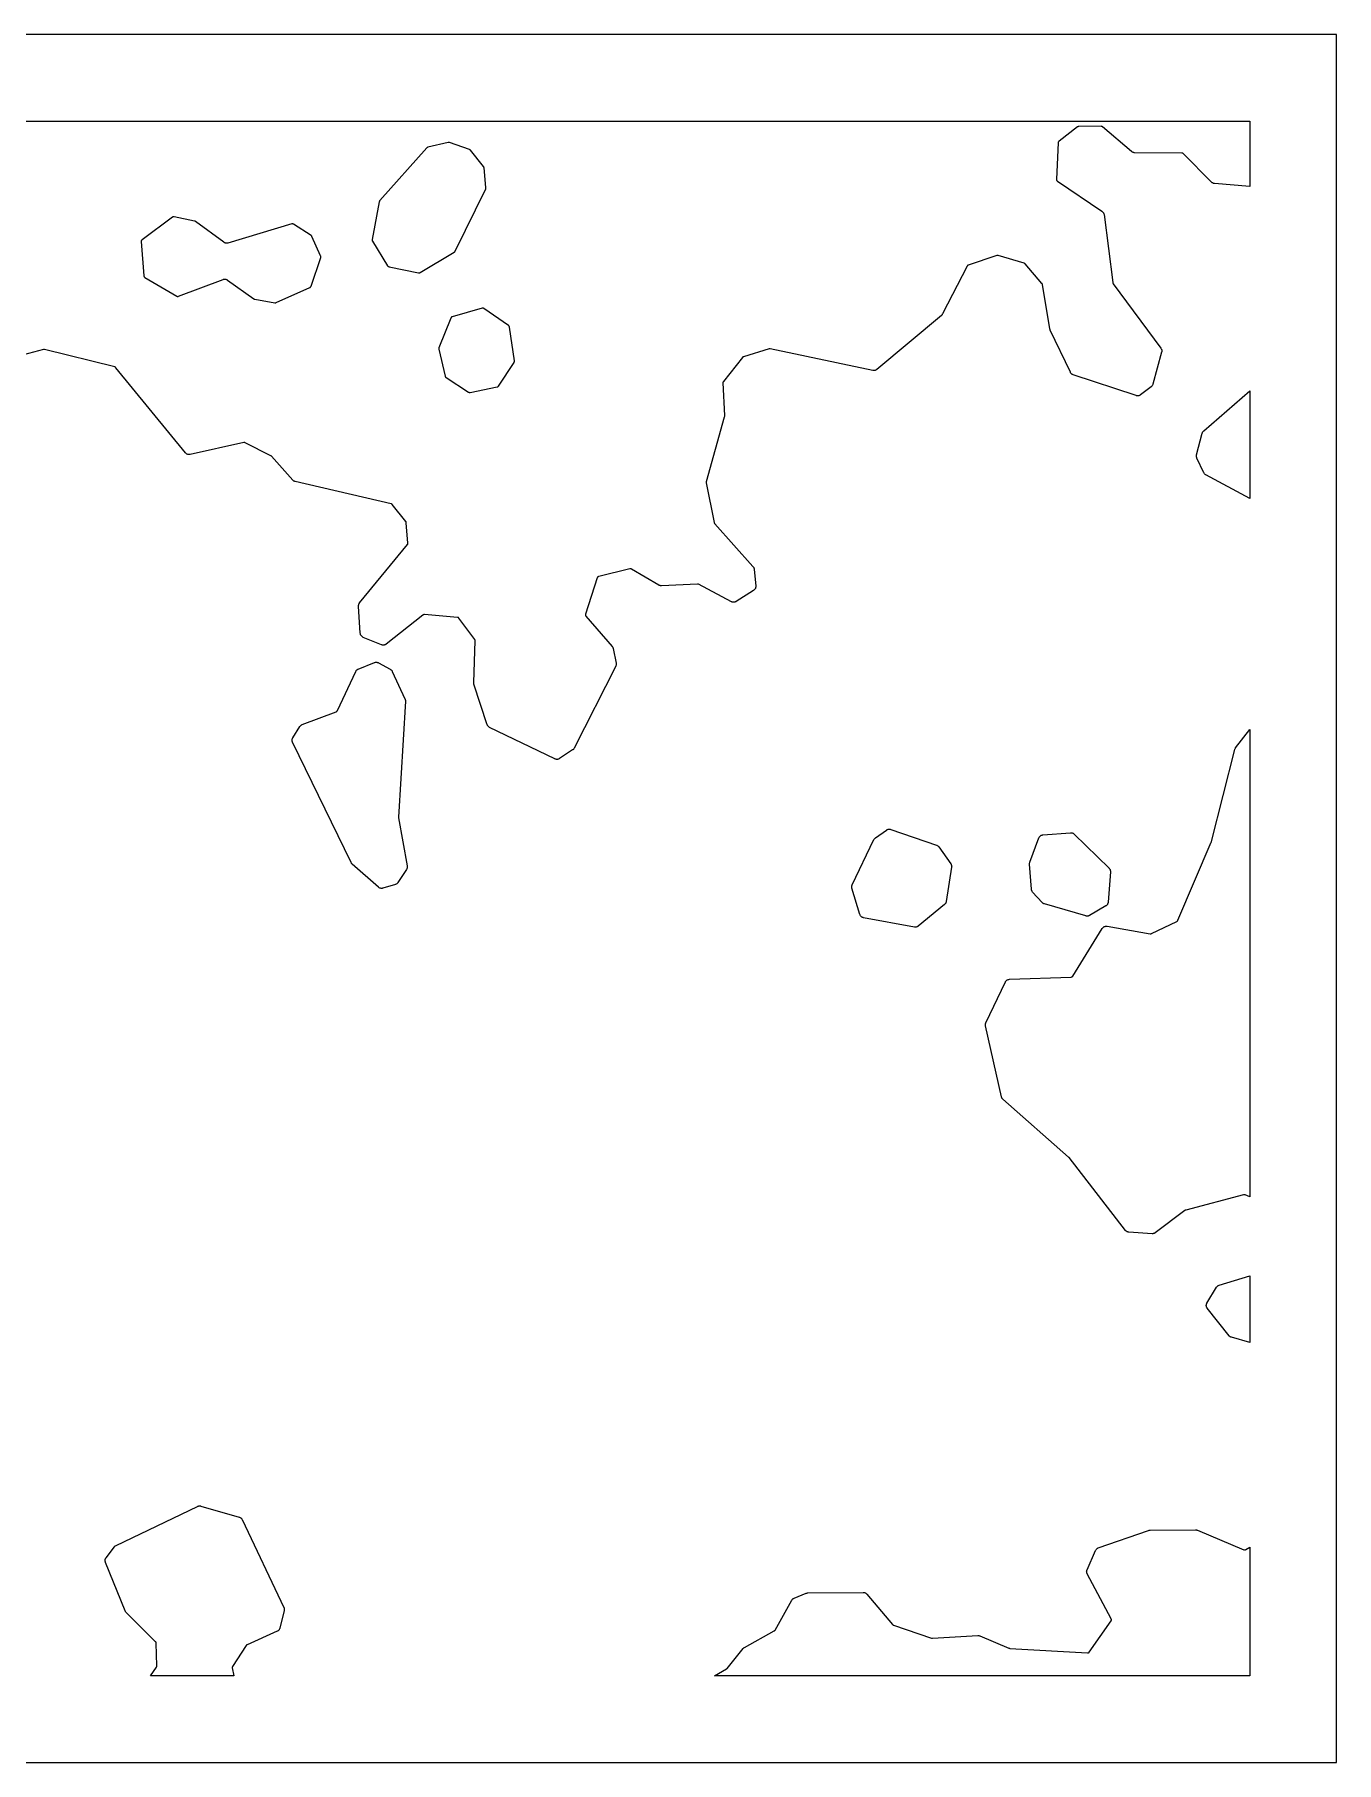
# Model space of a CAD drawing. Header units: metres. Extents: x 0 to 400, y 0 to 239.
# Drawn here: x 219.8 to 400, y 0 to 239.3 of the extents above; entities that cross this region are included whole.
import ezdxf

# ---------------------------------------------------------------- set-up
doc = ezdxf.new("R2010")
doc.units = ezdxf.units.M

msp = doc.modelspace()

# ---------------------------------------------------------------- linework, layer by layer
for points in [[(0, 239.28), (0, 0), (400, 0), (400, 239.28), (0, 239.28)], [(280.026, 223.328), (280.008, 223.337), (279.971, 223.352), (277.205, 224.323), (277.17, 224.334), (277.148, 224.338), (277.124, 224.341), (277.1, 224.341), (277.075, 224.339), (277.039, 224.332), (274.217, 223.669), (274.179, 223.658), (274.157, 223.649), (274.132, 223.635), (274.108, 223.62), (274.089, 223.604), (274.061, 223.576), (267.562, 216.279), (267.538, 216.25), (267.525, 216.23), (267.515, 216.213), (267.506, 216.191), (267.497, 216.165), (267.489, 216.13), (266.505, 210.893), (266.5, 210.855), (266.499, 210.831), (266.5, 210.808), (266.503, 210.784), (266.508, 210.762), (266.516, 210.738), (266.525, 210.718), (266.543, 210.686), (268.647, 207.262), (268.67, 207.228), (268.686, 207.209), (268.707, 207.189), (268.728, 207.173), (268.745, 207.162), (268.768, 207.151), (268.798, 207.14), (268.839, 207.129), (272.935, 206.286), (272.971, 206.28), (272.993, 206.279), (273.017, 206.28), (273.043, 206.283), (273.067, 206.288), (273.088, 206.295), (273.108, 206.303), (273.143, 206.322), (277.878, 209.167), (277.91, 209.188), (277.928, 209.203), (277.944, 209.219), (277.96, 209.238), (277.975, 209.259), (277.992, 209.292), (282.22, 217.926), (282.235, 217.962), (282.242, 217.982), (282.247, 218.002), (282.25, 218.029), (282.251, 218.052), (282.249, 218.088), (281.992, 220.829), (281.987, 220.869), (281.982, 220.89), (281.973, 220.913), (281.962, 220.937), (281.949, 220.959), (281.926, 220.992), (280.109, 223.254), (280.082, 223.283), (280.061, 223.303), (280.043, 223.317), (280.026, 223.328)], [(234.926, 205.757), (234.938, 205.736), (234.951, 205.717), (234.967, 205.697), (234.984, 205.681), (235, 205.668), (235.034, 205.646), (239.461, 203.05), (239.497, 203.031), (239.519, 203.022), (239.542, 203.015), (239.564, 203.011), (239.591, 203.009), (239.618, 203.01), (239.641, 203.012), (239.666, 203.018), (239.706, 203.03), (245.87, 205.364), (245.93, 205.384), (245.992, 205.397), (246.055, 205.405), (246.119, 205.406), (246.182, 205.401), (246.245, 205.389), (246.306, 205.372), (246.365, 205.349), (246.422, 205.32), (246.475, 205.285), (250.119, 202.685), (250.151, 202.664), (250.175, 202.652), (250.192, 202.645), (250.216, 202.637), (250.254, 202.629), (253.042, 202.144), (253.082, 202.139), (253.105, 202.139), (253.131, 202.141), (253.156, 202.145), (253.179, 202.151), (253.218, 202.167), (257.886, 204.252), (257.923, 204.271), (257.948, 204.288), (257.969, 204.304), (257.986, 204.322), (258.003, 204.342), (258.017, 204.363), (258.029, 204.387), (258.044, 204.426), (259.375, 208.428), (259.385, 208.464), (259.389, 208.484), (259.391, 208.508), (259.391, 208.533), (259.389, 208.554), (259.384, 208.577), (259.377, 208.603), (259.363, 208.638), (258.166, 211.32), (258.149, 211.354), (258.136, 211.375), (258.12, 211.395), (258.106, 211.41), (258.088, 211.426), (258.054, 211.449), (255.618, 213.014), (255.583, 213.034), (255.563, 213.044), (255.541, 213.051), (255.518, 213.057), (255.493, 213.06), (255.467, 213.061), (255.445, 213.06), (255.425, 213.057), (255.385, 213.047), (246.538, 210.41), (246.473, 210.394), (246.408, 210.385), (246.341, 210.383), (246.275, 210.388), (246.209, 210.399), (246.145, 210.417), (246.083, 210.442), (246.024, 210.473), (245.969, 210.509), (242.054, 213.393), (242.018, 213.416), (241.993, 213.429), (241.965, 213.44), (241.922, 213.451), (239.086, 214.034), (239.048, 214.04), (239.026, 214.041), (239, 214.04), (238.975, 214.037), (238.955, 214.033), (238.933, 214.026), (238.91, 214.016), (238.889, 214.005), (238.858, 213.983), (234.642, 210.861), (234.611, 210.836), (234.595, 210.82), (234.578, 210.798), (234.562, 210.775), (234.552, 210.755), (234.543, 210.732), (234.535, 210.705), (234.531, 210.68), (234.529, 210.657), (234.53, 210.617), (234.898, 205.867), (234.903, 205.827), (234.908, 205.802), (234.916, 205.78), (234.926, 205.757)], [(277.482, 200.145), (277.463, 200.128), (277.446, 200.109), (277.431, 200.089), (277.418, 200.067), (277.4, 200.028), (275.742, 195.889), (275.728, 195.848), (275.723, 195.825), (275.72, 195.798), (275.719, 195.77), (275.72, 195.75), (275.728, 195.709), (276.602, 191.975), (276.612, 191.937), (276.62, 191.918), (276.63, 191.898), (276.644, 191.876), (276.66, 191.855), (276.673, 191.841), (276.694, 191.824), (276.728, 191.798), (279.839, 189.767), (279.872, 189.748), (279.894, 189.738), (279.92, 189.729), (279.943, 189.723), (279.966, 189.72), (279.989, 189.719), (280.017, 189.72), (280.059, 189.726), (283.823, 190.479), (283.86, 190.488), (283.887, 190.498), (283.912, 190.51), (283.929, 190.521), (283.95, 190.537), (283.968, 190.553), (283.985, 190.572), (284.011, 190.607), (286.151, 193.877), (286.173, 193.915), (286.184, 193.94), (286.193, 193.965), (286.198, 193.987), (286.2, 194.013), (286.201, 194.043), (286.197, 194.085), (285.512, 198.78), (285.504, 198.819), (285.497, 198.844), (285.486, 198.869), (285.472, 198.894), (285.459, 198.914), (285.444, 198.931), (285.422, 198.952), (285.387, 198.978), (281.967, 201.338), (281.933, 201.359), (281.91, 201.37), (281.886, 201.379), (281.863, 201.386), (281.838, 201.39), (281.813, 201.391), (281.791, 201.391), (281.767, 201.387), (281.725, 201.377), (277.586, 200.196), (277.546, 200.183), (277.523, 200.172), (277.502, 200.16), (277.482, 200.145)], [(381.777, 178.416), (381.732, 178.468), (381.694, 178.524), (381.661, 178.584), (380.68, 180.64), (380.655, 180.7), (380.636, 180.762), (380.624, 180.826), (380.618, 180.891), (380.618, 180.957), (380.625, 181.021), (380.639, 181.085), (381.433, 184.079), (381.452, 184.14), (381.478, 184.199), (381.509, 184.255), (381.545, 184.308), (381.587, 184.356), (381.633, 184.401), (388, 189.965), (388, 175.031), (381.939, 178.292), (381.881, 178.328), (381.826, 178.369), (381.777, 178.416)], [(261.63, 145.565), (261.65, 145.586), (261.664, 145.604), (261.675, 145.62), (261.694, 145.656), (264.237, 151.091), (264.266, 151.145), (264.299, 151.196), (264.337, 151.243), (264.379, 151.287), (264.426, 151.327), (264.476, 151.362), (264.529, 151.393), (264.584, 151.418), (266.822, 152.31), (266.882, 152.33), (266.943, 152.345), (267.005, 152.354), (267.068, 152.356), (267.131, 152.352), (267.194, 152.342), (267.255, 152.327), (267.314, 152.305), (267.371, 152.278), (269.008, 151.391), (269.059, 151.36), (269.106, 151.325), (269.151, 151.286), (269.191, 151.242), (269.228, 151.196), (269.26, 151.146), (269.287, 151.093), (271.046, 147.29), (271.07, 147.231), (271.088, 147.169), (271.1, 147.106), (271.106, 147.043), (271.105, 146.979), (270.13, 130.925), (270.13, 130.873), (270.136, 130.823), (271.349, 124.145), (271.357, 124.084), (271.359, 124.023), (271.356, 123.962), (271.346, 123.902), (271.332, 123.843), (271.311, 123.785), (271.286, 123.73), (271.255, 123.677), (270.077, 121.854), (270.039, 121.801), (269.996, 121.753), (269.948, 121.708), (269.896, 121.669), (269.84, 121.636), (269.782, 121.608), (269.72, 121.586), (267.997, 121.066), (267.933, 121.05), (267.868, 121.041), (267.802, 121.038), (267.737, 121.042), (267.672, 121.053), (267.608, 121.07), (267.547, 121.094), (267.488, 121.123), (267.433, 121.159), (267.381, 121.2), (263.752, 124.4), (263.707, 124.445), (263.665, 124.494), (263.629, 124.547), (263.598, 124.603), (255.494, 141.273), (255.469, 141.333), (255.449, 141.395), (255.436, 141.459), (255.43, 141.524), (255.43, 141.59), (255.437, 141.655), (255.45, 141.719), (255.469, 141.781), (255.495, 141.841), (255.527, 141.898), (256.503, 143.468), (256.537, 143.518), (256.576, 143.564), (256.619, 143.607), (256.666, 143.645), (256.716, 143.679), (256.769, 143.708), (256.824, 143.732), (261.535, 145.509), (261.569, 145.523), (261.591, 145.536), (261.612, 145.55), (261.63, 145.565)], [(387.256, 78.62), (387.229, 78.621), (387.201, 78.618), (387.156, 78.609), (379.13, 76.478), (379.092, 76.466), (379.071, 76.457), (379.05, 76.445), (379.016, 76.422), (374.924, 73.351), (374.87, 73.314), (374.812, 73.283), (374.752, 73.258), (374.689, 73.24), (374.625, 73.227), (374.559, 73.221), (374.494, 73.222), (371.281, 73.426), (371.22, 73.433), (371.161, 73.445), (371.102, 73.463), (371.046, 73.487), (370.992, 73.515), (370.941, 73.549), (370.894, 73.587), (370.85, 73.629), (370.81, 73.676), (362.979, 83.762), (362.954, 83.791), (362.925, 83.819), (353.825, 91.846), (353.777, 91.893), (353.734, 91.946), (353.696, 92.002), (353.665, 92.062), (353.64, 92.125), (353.622, 92.19), (351.415, 102.01), (351.404, 102.071), (351.399, 102.132), (351.4, 102.194), (351.407, 102.256), (351.42, 102.316), (351.439, 102.375), (351.463, 102.432), (354.172, 108.081), (354.202, 108.137), (354.238, 108.19), (354.279, 108.24), (354.325, 108.284), (354.374, 108.325), (354.428, 108.36), (354.484, 108.389), (354.544, 108.413), (354.605, 108.431), (354.668, 108.443), (354.732, 108.449), (363.286, 108.768), (363.326, 108.771), (363.348, 108.775), (363.37, 108.782), (363.396, 108.792), (363.415, 108.802), (363.435, 108.816), (363.458, 108.833), (363.474, 108.849), (363.489, 108.867), (363.513, 108.901), (367.574, 115.489), (367.611, 115.542), (367.652, 115.591), (367.698, 115.636), (367.749, 115.676), (367.803, 115.711), (367.86, 115.74), (367.92, 115.763), (367.982, 115.781), (368.045, 115.792), (368.109, 115.797), (368.173, 115.795), (368.237, 115.787), (374.22, 114.744), (374.261, 114.74), (374.288, 114.739), (374.315, 114.742), (374.341, 114.747), (374.368, 114.755), (374.406, 114.771), (377.914, 116.475), (377.951, 116.496), (377.972, 116.511), (377.993, 116.528), (378.012, 116.548), (378.028, 116.568), (378.04, 116.588), (378.058, 116.625), (382.677, 127.46), (382.688, 127.487), (382.696, 127.517), (385.929, 140.269), (385.948, 140.332), (385.974, 140.392), (386.005, 140.45), (386.042, 140.504), (388, 143.064), (388, 78.339), (387.347, 78.598), (387.305, 78.613), (387.283, 78.617), (387.256, 78.62)], [(334.288, 117.074), (334.236, 117.112), (334.188, 117.156), (334.144, 117.203), (334.106, 117.255), (334.072, 117.311), (334.045, 117.369), (334.023, 117.43), (332.931, 121.078), (332.917, 121.136), (332.908, 121.195), (332.904, 121.255), (332.906, 121.315), (332.913, 121.374), (332.926, 121.432), (332.944, 121.489), (332.968, 121.544), (335.975, 127.807), (336.007, 127.866), (336.044, 127.921), (336.087, 127.971), (336.135, 128.017), (336.188, 128.058), (337.71, 129.122), (337.761, 129.155), (337.815, 129.182), (337.872, 129.204), (337.93, 129.221), (337.99, 129.233), (338.051, 129.238), (338.111, 129.238), (338.172, 129.233), (338.232, 129.221), (338.29, 129.204), (344.622, 127.046), (344.685, 127.021), (344.745, 126.989), (344.801, 126.952), (344.854, 126.908), (344.901, 126.859), (344.943, 126.806), (346.614, 124.433), (346.647, 124.38), (346.675, 124.325), (346.698, 124.267), (346.715, 124.207), (346.726, 124.145), (346.732, 124.083), (346.731, 124.021), (346.724, 123.959), (345.974, 119.207), (345.96, 119.141), (345.94, 119.077), (345.912, 119.016), (345.879, 118.958), (345.84, 118.903), (345.795, 118.853), (345.746, 118.807), (342.113, 115.82), (342.062, 115.783), (342.009, 115.751), (341.952, 115.724), (341.894, 115.702), (341.833, 115.687), (341.771, 115.677), (341.709, 115.673), (341.646, 115.675), (341.584, 115.684), (334.527, 116.979), (334.464, 116.993), (334.403, 117.015), (334.344, 117.042), (334.288, 117.074)], [(357.809, 120.749), (357.79, 120.808), (357.777, 120.868), (357.77, 120.93), (357.525, 124.414), (357.523, 124.482), (357.53, 124.551), (357.543, 124.619), (357.563, 124.684), (358.805, 128.032), (358.83, 128.089), (358.859, 128.143), (358.893, 128.194), (358.932, 128.241), (358.976, 128.285), (359.023, 128.324), (359.074, 128.359), (359.127, 128.389), (359.184, 128.413), (359.242, 128.432), (359.302, 128.445), (359.363, 128.453), (363.192, 128.747), (363.254, 128.749), (363.315, 128.745), (363.375, 128.735), (363.434, 128.72), (363.492, 128.699), (363.547, 128.673), (363.6, 128.641), (363.649, 128.605), (363.695, 128.564), (368.514, 123.852), (368.557, 123.806), (368.595, 123.757), (368.628, 123.703), (368.655, 123.647), (368.678, 123.588), (368.694, 123.528), (368.704, 123.466), (368.709, 123.404), (368.707, 123.341), (368.394, 119.121), (368.387, 119.059), (368.373, 118.997), (368.353, 118.938), (368.328, 118.88), (368.298, 118.826), (368.262, 118.774), (368.221, 118.726), (368.176, 118.682), (368.127, 118.643), (368.074, 118.609), (365.797, 117.282), (365.739, 117.252), (365.678, 117.228), (365.615, 117.21), (365.55, 117.199), (365.484, 117.194), (365.419, 117.196), (365.353, 117.205), (365.289, 117.22), (359.563, 118.891), (359.507, 118.91), (359.453, 118.934), (359.402, 118.963), (359.353, 118.997), (359.307, 119.035), (359.266, 119.077), (357.937, 120.539), (357.897, 120.587), (357.863, 120.638), (357.833, 120.692), (357.809, 120.749)], [(385.275, 58.957), (385.222, 58.997), (385.172, 59.042), (385.128, 59.093), (382.124, 62.888), (382.086, 62.941), (382.054, 62.998), (382.027, 63.058), (382.007, 63.12), (381.993, 63.184), (381.985, 63.248), (381.984, 63.314), (381.99, 63.379), (382.002, 63.443), (382.021, 63.506), (382.046, 63.566), (382.077, 63.624), (383.389, 65.806), (383.426, 65.862), (383.47, 65.914), (383.518, 65.96), (383.571, 66.002), (383.628, 66.038), (383.689, 66.068), (383.752, 66.091), (388, 67.406), (388, 58.143), (385.457, 58.872), (385.394, 58.894), (385.333, 58.922), (385.275, 58.957)], [(236.671, 13.279), (236.677, 13.306), (236.68, 13.332), (236.682, 13.373), (236.612, 16.51), (236.61, 16.551), (236.606, 16.571), (236.6, 16.595), (236.59, 16.622), (236.581, 16.641), (236.569, 16.659), (236.553, 16.681), (236.526, 16.71), (232.439, 20.779), (232.395, 20.827), (232.356, 20.88), (232.323, 20.936), (232.295, 20.995), (229.584, 27.711), (229.564, 27.769), (229.549, 27.828), (229.54, 27.888), (229.537, 27.948), (229.539, 28.009), (229.547, 28.069), (229.561, 28.128), (229.58, 28.186), (229.604, 28.242), (229.634, 28.295), (229.668, 28.345), (230.809, 29.854), (230.849, 29.901), (230.892, 29.944), (230.94, 29.983), (230.991, 30.018), (231.045, 30.047), (242.32, 35.464), (242.383, 35.49), (242.447, 35.509), (242.513, 35.522), (242.58, 35.528), (242.648, 35.526), (242.715, 35.518), (242.78, 35.503), (248.1, 33.971), (248.158, 33.951), (248.214, 33.926), (248.267, 33.896), (248.317, 33.861), (248.363, 33.822), (248.406, 33.778), (248.444, 33.73), (248.478, 33.679), (248.507, 33.626), (254.275, 21.462), (254.299, 21.403), (254.317, 21.343), (254.33, 21.28), (254.336, 21.217), (254.336, 21.154), (254.33, 21.091), (254.318, 21.029), (253.72, 18.607), (253.701, 18.544), (253.676, 18.484), (253.645, 18.426), (253.609, 18.372), (253.567, 18.322), (253.52, 18.276), (253.469, 18.236), (253.414, 18.2), (253.356, 18.171), (249.191, 16.306), (249.155, 16.288), (249.135, 16.275), (249.118, 16.262), (249.1, 16.245), (249.082, 16.224), (249.058, 16.192), (247.186, 13.3), (247.167, 13.268), (247.158, 13.247), (247.149, 13.222), (247.143, 13.199), (247.14, 13.178), (247.139, 13.156), (247.14, 13.131), (247.144, 13.09), (247.332, 12), (235.833, 12), (236.632, 13.198), (236.652, 13.232), (236.662, 13.253), (236.671, 13.279)], [(315.619, 12.993), (315.644, 13.022), (317.867, 15.776), (317.908, 15.822), (317.953, 15.865), (318.003, 15.902), (318.055, 15.935), (322.161, 18.223), (322.192, 18.243), (322.211, 18.257), (322.228, 18.273), (322.243, 18.289), (322.255, 18.305), (322.275, 18.338), (324.595, 22.462), (324.628, 22.514), (324.666, 22.564), (324.709, 22.609), (324.756, 22.65), (324.806, 22.687), (324.86, 22.718), (324.916, 22.744), (326.586, 23.422), (326.643, 23.443), (326.702, 23.457), (326.762, 23.466), (326.823, 23.47), (334.488, 23.553), (334.551, 23.551), (334.614, 23.542), (334.676, 23.527), (334.736, 23.506), (334.794, 23.48), (334.849, 23.448), (334.9, 23.411), (334.948, 23.369), (334.991, 23.322), (338.536, 19.11), (338.561, 19.083), (338.58, 19.066), (338.596, 19.054), (338.618, 19.041), (338.641, 19.029), (338.673, 19.016), (343.933, 17.216), (343.971, 17.206), (343.995, 17.201), (344.019, 17.199), (344.061, 17.2), (350.334, 17.586), (350.394, 17.587), (350.454, 17.582), (350.513, 17.572), (350.571, 17.556), (350.627, 17.536), (354.664, 15.825), (354.709, 15.809), (354.736, 15.803), (354.781, 15.798), (365.53, 15.16), (365.573, 15.159), (365.598, 15.161), (365.62, 15.166), (365.644, 15.173), (365.669, 15.184), (365.692, 15.197), (365.713, 15.211), (365.733, 15.228), (365.75, 15.245), (365.774, 15.277), (368.797, 19.593), (368.82, 19.629), (368.83, 19.65), (368.839, 19.672), (368.845, 19.696), (368.849, 19.723), (368.851, 19.747), (368.85, 19.772), (368.846, 19.8), (368.841, 19.823), (368.834, 19.843), (368.816, 19.88), (365.497, 26.113), (365.469, 26.172), (365.448, 26.234), (365.432, 26.297), (365.424, 26.361), (365.421, 26.426), (365.425, 26.491), (365.436, 26.555), (365.453, 26.618), (365.476, 26.678), (366.653, 29.359), (366.683, 29.419), (366.718, 29.475), (366.76, 29.527), (366.806, 29.575), (366.857, 29.617), (366.913, 29.655), (366.971, 29.686), (367.033, 29.711), (373.992, 32.133), (374.06, 32.153), (374.13, 32.165), (374.201, 32.169), (380.497, 32.207), (380.563, 32.204), (380.627, 32.195), (380.691, 32.179), (380.752, 32.156), (387.198, 29.443), (387.233, 29.431), (387.258, 29.424), (387.285, 29.42), (387.309, 29.419), (387.333, 29.419), (387.354, 29.422), (387.379, 29.429), (387.402, 29.436), (387.423, 29.446), (387.46, 29.468), (388, 29.818), (388, 12), (313.904, 12), (315.552, 12.944), (315.586, 12.965), (315.604, 12.979), (315.619, 12.993)]]:
    msp.add_lwpolyline(points, close=True)
msp.add_lwpolyline([(177.028, 227.28), (388, 227.28), (388, 218.233), (383.12, 218.652), (383.055, 218.661), (382.992, 218.676), (382.931, 218.698), (382.931, 218.698), (382.872, 218.725), (382.816, 218.759), (382.764, 218.797), (382.716, 218.841), (378.79, 222.786), (378.759, 222.815), (378.74, 222.829), (378.722, 222.84), (378.697, 222.852), (378.673, 222.861), (378.652, 222.866), (378.627, 222.87), (378.586, 222.872), (372.058, 222.92), (371.994, 222.924), (371.93, 222.934), (371.868, 222.95), (371.808, 222.972), (371.75, 223.001), (371.695, 223.035), (371.644, 223.074), (367.603, 226.503), (367.573, 226.527), (367.552, 226.539), (367.527, 226.551), (367.502, 226.56), (367.478, 226.567), (367.455, 226.57), (367.412, 226.572), (364.332, 226.552), (364.294, 226.55), (364.274, 226.547), (364.251, 226.542), (364.227, 226.533), (364.205, 226.524), (364.186, 226.513), (364.156, 226.492), (361.599, 224.53), (361.569, 224.504), (361.551, 224.485), (361.535, 224.466), (361.523, 224.447), (361.513, 224.429), (361.504, 224.404), (361.495, 224.377), (361.491, 224.356), (361.488, 224.317), (361.249, 219.227), (361.249, 219.185), (361.252, 219.16), (361.257, 219.137), (361.265, 219.113), (361.276, 219.086), (361.288, 219.065), (361.303, 219.044), (361.32, 219.025), (361.34, 219.006), (361.376, 218.979), (367.541, 214.829), (367.59, 214.792), (367.635, 214.751), (367.677, 214.706), (367.714, 214.657), (367.746, 214.605), (367.773, 214.55), (367.795, 214.493), (367.811, 214.434), (367.822, 214.374), (369.037, 204.927), (369.045, 204.884), (369.053, 204.858), (369.062, 204.834), (369.073, 204.813), (369.096, 204.779), (375.697, 195.833), (375.733, 195.778), (375.764, 195.721), (375.788, 195.66), (375.806, 195.598), (375.818, 195.534), (375.824, 195.469), (375.822, 195.403), (375.815, 195.339), (375.801, 195.275), (374.578, 190.858), (374.559, 190.801), (374.535, 190.746), (374.506, 190.694), (374.473, 190.644), (374.435, 190.598), (374.393, 190.555), (374.347, 190.517), (372.865, 189.38), (372.814, 189.344), (372.758, 189.313), (372.701, 189.288), (372.64, 189.269), (372.579, 189.255), (372.516, 189.248), (372.453, 189.246), (372.39, 189.251), (372.328, 189.262), (372.267, 189.279), (363.553, 192.169), (363.492, 192.193), (363.434, 192.222), (363.379, 192.257), (363.328, 192.298), (363.282, 192.343), (363.24, 192.393), (363.203, 192.447), (363.172, 192.505), (360.372, 198.364), (360.349, 198.42), (360.33, 198.478), (360.318, 198.537), (359.301, 204.677), (359.294, 204.712), (359.286, 204.736), (359.276, 204.759), (359.267, 204.778), (359.256, 204.794), (359.232, 204.824), (356.911, 207.513), (356.883, 207.542), (356.865, 207.557), (356.846, 207.571), (356.825, 207.583), (356.804, 207.593), (356.767, 207.606), (353.178, 208.667), (353.136, 208.677), (353.109, 208.681), (353.087, 208.681), (353.06, 208.68), (353.037, 208.676), (352.997, 208.664), (349.035, 207.353), (348.997, 207.339), (348.977, 207.329), (348.956, 207.315), (348.935, 207.299), (348.919, 207.285), (348.903, 207.266), (348.89, 207.247), (348.87, 207.213), (345.469, 200.597), (345.437, 200.541), (345.399, 200.489), (345.357, 200.44), (345.309, 200.396), (336.374, 192.904), (336.322, 192.865), (336.267, 192.831), (336.208, 192.803), (336.146, 192.781), (336.083, 192.765), (336.019, 192.756), (335.953, 192.753), (335.888, 192.757), (335.824, 192.767), (321.609, 195.773), (321.568, 195.78), (321.541, 195.781), (321.517, 195.78), (321.489, 195.776), (321.447, 195.765), (317.901, 194.666), (317.865, 194.653), (317.841, 194.641), (317.815, 194.625), (317.798, 194.613), (317.781, 194.596), (317.751, 194.562), (315.123, 191.24), (315.098, 191.204), (315.085, 191.181), (315.075, 191.16), (315.067, 191.134), (315.062, 191.108), (315.059, 191.083), (315.059, 191.042), (315.281, 186.504), (315.281, 186.434), (315.273, 186.365), (315.258, 186.297), (312.751, 177.343), (312.743, 177.306), (312.74, 177.282), (312.739, 177.258), (312.74, 177.235), (312.746, 177.196), (313.86, 171.687), (313.871, 171.643), (313.88, 171.62), (313.893, 171.595), (313.907, 171.572), (313.932, 171.54), (319.216, 165.632), (319.259, 165.579), (319.296, 165.521), (319.327, 165.46), (319.351, 165.396), (319.368, 165.33), (319.378, 165.262), (319.606, 162.897), (319.609, 162.832), (319.605, 162.767), (319.595, 162.703), (319.579, 162.64), (319.556, 162.579), (319.528, 162.521), (319.493, 162.466), (319.454, 162.414), (319.409, 162.367), (319.36, 162.324), (319.307, 162.287), (316.888, 160.762), (316.834, 160.731), (316.777, 160.706), (316.718, 160.686), (316.658, 160.672), (316.597, 160.664), (316.535, 160.662), (316.473, 160.666), (316.412, 160.675), (316.352, 160.691), (316.293, 160.712), (316.237, 160.738), (311.704, 163.154), (311.663, 163.173), (311.636, 163.182), (311.612, 163.188), (311.586, 163.19), (311.539, 163.191), (306.547, 162.945), (306.484, 162.945), (306.421, 162.951), (306.36, 162.963), (306.299, 162.981), (306.241, 163.005), (306.185, 163.034), (302.402, 165.269), (302.365, 165.288), (302.343, 165.297), (302.32, 165.304), (302.297, 165.309), (302.273, 165.311), (302.249, 165.311), (302.225, 165.309), (302.184, 165.3), (297.864, 164.228), (297.824, 164.216), (297.802, 164.207), (297.779, 164.194), (297.758, 164.18), (297.739, 164.164), (297.721, 164.145), (297.705, 164.125), (297.691, 164.103), (297.681, 164.083), (297.666, 164.044), (296.035, 159.013), (296.024, 158.971), (296.02, 158.947), (296.019, 158.921), (296.02, 158.895), (296.024, 158.872), (296.03, 158.845), (296.039, 158.821), (296.05, 158.799), (296.064, 158.777), (296.091, 158.743), (299.736, 154.533), (299.777, 154.481), (299.812, 154.425), (299.841, 154.365), (299.864, 154.303), (299.881, 154.239), (300.29, 152.247), (300.299, 152.186), (300.303, 152.124), (300.301, 152.062), (300.292, 152), (300.278, 151.94), (300.258, 151.881), (300.233, 151.824), (294.474, 140.458), (294.44, 140.4), (294.401, 140.345), (294.356, 140.295), (294.306, 140.249), (294.252, 140.21), (292.428, 139.011), (292.376, 138.98), (292.321, 138.954), (292.264, 138.933), (292.205, 138.918), (292.145, 138.908), (292.084, 138.904), (292.023, 138.906), (291.963, 138.913), (291.904, 138.926), (291.846, 138.945), (291.79, 138.969), (282.764, 143.331), (282.707, 143.362), (282.653, 143.399), (282.603, 143.441), (282.558, 143.487), (282.518, 143.539), (282.483, 143.594), (282.453, 143.652), (282.43, 143.712), (280.599, 149.307), (280.584, 149.362), (280.573, 149.418), (280.568, 149.474), (280.567, 149.531), (280.761, 155.327), (280.76, 155.368), (280.758, 155.39), (280.754, 155.411), (280.746, 155.437), (280.736, 155.459), (280.725, 155.48), (280.703, 155.513), (278.522, 158.458), (278.496, 158.489), (278.48, 158.505), (278.462, 158.52), (278.443, 158.533), (278.423, 158.544), (278.4, 158.554), (278.376, 158.562), (278.353, 158.567), (278.315, 158.572), (273.746, 158.95), (273.708, 158.951), (273.685, 158.95), (273.659, 158.946), (273.635, 158.94), (273.617, 158.934), (273.595, 158.923), (273.574, 158.911), (273.541, 158.888), (268.444, 154.871), (268.394, 154.835), (268.34, 154.804), (268.284, 154.778), (268.225, 154.758), (268.165, 154.744), (268.104, 154.735), (268.042, 154.732), (267.98, 154.735), (267.919, 154.744), (267.859, 154.759), (267.8, 154.779), (265.269, 155.801), (265.209, 155.829), (265.153, 155.863), (265.099, 155.902), (265.051, 155.947), (265.007, 155.996), (264.968, 156.05), (264.935, 156.107), (264.908, 156.168), (264.887, 156.23), (264.873, 156.295), (264.865, 156.361), (264.624, 160.132), (264.623, 160.192), (264.628, 160.253), (264.638, 160.313), (264.654, 160.372), (264.676, 160.429), (264.702, 160.483), (264.734, 160.535), (264.77, 160.584), (271.385, 168.647), (271.409, 168.68), (271.422, 168.701), (271.43, 168.719), (271.439, 168.743), (271.446, 168.77), (271.45, 168.793), (271.451, 168.814), (271.45, 168.853), (271.232, 171.684), (271.227, 171.726), (271.222, 171.749), (271.214, 171.773), (271.203, 171.795), (271.192, 171.815), (271.167, 171.85), (269.275, 174.206), (269.251, 174.235), (269.235, 174.249), (269.212, 174.267), (269.19, 174.281), (269.171, 174.29), (269.15, 174.299), (269.113, 174.309), (255.856, 177.371), (255.792, 177.389), (255.73, 177.414), (255.671, 177.445), (255.616, 177.481), (255.565, 177.524), (255.518, 177.571), (252.567, 180.887), (252.54, 180.915), (252.522, 180.93), (252.504, 180.943), (252.473, 180.96), (248.918, 182.757), (248.88, 182.774), (248.858, 182.782), (248.834, 182.787), (248.806, 182.79), (248.784, 182.791), (248.762, 182.789), (248.72, 182.782), (241.297, 181.127), (241.233, 181.116), (241.168, 181.111), (241.103, 181.113), (241.038, 181.122), (240.975, 181.137), (240.913, 181.158), (240.854, 181.186), (240.798, 181.219), (240.746, 181.257), (240.697, 181.301), (240.654, 181.35), (231.038, 193.145), (231.01, 193.175), (230.99, 193.194), (230.976, 193.205), (230.956, 193.217), (230.932, 193.23), (230.914, 193.237), (230.879, 193.247), (221.144, 195.671), (221.105, 195.679), (221.083, 195.681), (221.054, 195.68), (221.028, 195.678), (220.99, 195.67), (217.522, 194.748)])

doc.saveas('drawing.dxf')
